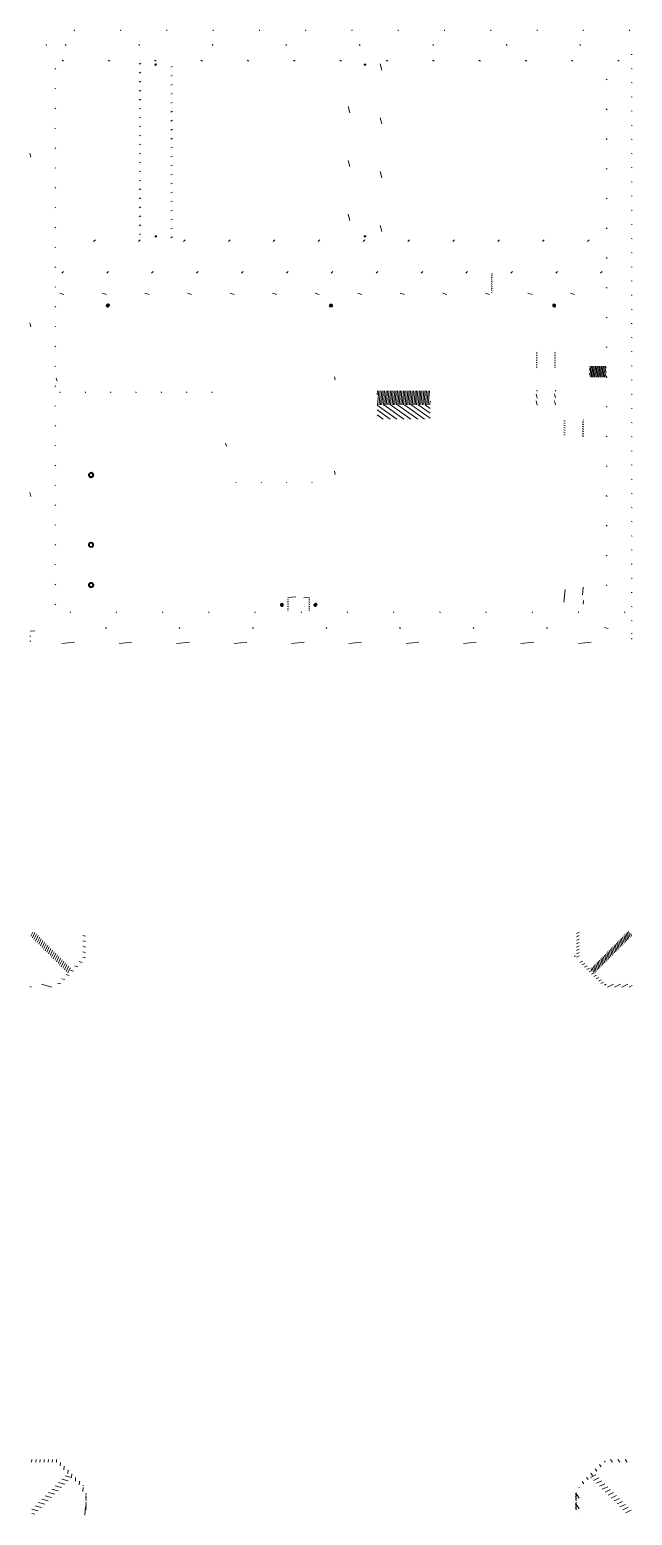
# Model space of a CAD drawing. Header units: inches. Extents: x -4705 to 38647, y 7098 to 31800.
# Drawn here: x -4705.1 to -4597.1, y 21464.7 to 21730.7 of the extents above; entities that cross this region are included whole.
import ezdxf

# ---------------------------------------------------------------- set-up
doc = ezdxf.new("R2010")
doc.units = ezdxf.units.IN
doc.header["$LTSCALE"] = 10
doc.header["$MEASUREMENT"] = 0
doc.layers.get('0').update_dxf_attribs({"lineweight": 0})

msp = doc.modelspace()

# ---------------------------------------------------------------- hatches: boundary and pattern name
at = {"linetype": 'Continuous'}
h = msp.add_hatch(dxfattribs=at)
h.set_pattern_fill('DEFAULT__35', color=2, scale=8.260563, angle=85, style=0, pattern_type=0)
h.set_pattern_definition([(85, (-4782.862, 21603.619), (-8.22913, 0.71996), [])])
edge = h.paths.add_edge_path()
edge.add_line((-4597.573, 21730.523), (-4704.673, 21730.523))
edge.add_arc((-4704.673, 21730.473), 0.05, 90, 180)
edge.add_line((-4704.723, 21730.473), (-4704.723, 21728.223))
edge.add_line((-4704.723, 21728.223), (-4704.923, 21728.223))
edge.add_line((-4704.923, 21730.473), (-4704.923, 21728.223))
edge.add_arc((-4704.673, 21730.473), 0.25, 90, 180)
edge.add_line((-4597.573, 21730.723), (-4704.673, 21730.723))
edge.add_arc((-4597.573, 21730.473), 0.25, 0, 90)
edge.add_line((-4597.323, 21730.473), (-4597.323, 21728.223))
edge.add_line((-4597.523, 21728.223), (-4597.323, 21728.223))
edge.add_line((-4597.523, 21730.473), (-4597.523, 21728.223))
edge.add_arc((-4597.573, 21730.473), 0.05, 0, 90)
h = msp.add_hatch(dxfattribs=at)
h.set_pattern_fill('DEFAULT__2', color=2, scale=7.866531, angle=285, style=0, pattern_type=0)
h.set_pattern_definition([(285, (-4782.862, 21603.619), (7.5985, 2.036), [])])
edge = h.paths.add_edge_path()
edge.add_line((-4704.923, 21727.673), (-4704.923, 21623.773))
edge.add_arc((-4704.823, 21623.773), 0.1, 180, 270)
edge.add_line((-4704.823, 21623.673), (-4700.123, 21623.673))
edge.add_line((-4700.123, 21623.673), (-4700.123, 21623.473))
edge.add_line((-4704.823, 21623.473), (-4700.123, 21623.473))
edge.add_arc((-4704.823, 21623.773), 0.3, 180, 270)
edge.add_line((-4705.123, 21727.673), (-4705.123, 21623.773))
edge.add_arc((-4704.723, 21727.673), 0.4, 90, 180)
edge.add_line((-4704.723, 21728.073), (-4700.123, 21728.073))
edge.add_line((-4700.123, 21727.873), (-4700.123, 21728.073))
edge.add_line((-4704.723, 21727.873), (-4700.123, 21727.873))
edge.add_arc((-4704.723, 21727.673), 0.2, 90, 180)
h = msp.add_hatch(dxfattribs=at)
h.set_pattern_fill('DEFAULT__20', color=2, scale=10.79023, angle=125, style=0, pattern_type=0)
h.set_pattern_definition([(125, (-4782.862, 21603.619), (-8.83884, -6.189), [])])
edge = h.paths.add_edge_path()
edge.add_line((-4700.123, 21623.473), (-4602.123, 21623.473))
edge.add_line((-4700.123, 21623.673), (-4700.123, 21623.473))
edge.add_line((-4700.123, 21623.673), (-4602.123, 21623.673))
edge.add_line((-4602.123, 21623.673), (-4602.123, 21623.473))
edge = h.paths.add_edge_path()
edge.add_line((-4700.123, 21728.073), (-4602.123, 21728.073))
edge.add_line((-4602.123, 21727.873), (-4602.123, 21728.073))
edge.add_line((-4700.123, 21727.873), (-4602.123, 21727.873))
edge.add_line((-4700.123, 21727.873), (-4700.123, 21728.073))
h = msp.add_hatch(dxfattribs=at)
h.set_pattern_fill('DEFAULT__3', color=2, scale=2.449006, angle=165, style=0, pattern_type=0)
h.set_pattern_definition([(165, (-4782.8616, 21603.619), (-0.63385, -2.365558), [])])
edge = h.paths.add_edge_path()
edge.add_line((-4597.323, 21623.773), (-4597.323, 21727.773))
edge.add_arc((-4597.423, 21727.773), 0.1, 0, 90)
edge.add_line((-4597.423, 21727.873), (-4602.123, 21727.873))
edge.add_line((-4602.123, 21727.873), (-4602.123, 21728.073))
edge.add_line((-4597.423, 21728.073), (-4602.123, 21728.073))
edge.add_arc((-4597.423, 21727.773), 0.3, 0, 90)
edge.add_line((-4597.123, 21623.773), (-4597.123, 21727.773))
edge.add_arc((-4597.423, 21623.773), 0.3, 270, 360)
edge.add_line((-4597.423, 21623.473), (-4602.123, 21623.473))
edge.add_line((-4602.123, 21623.673), (-4602.123, 21623.473))
edge.add_line((-4597.423, 21623.673), (-4602.123, 21623.673))
edge.add_arc((-4597.423, 21623.773), 0.1, 270, 360)
h = msp.add_hatch(dxfattribs=at)
h.set_pattern_fill('DEFAULT__4', color=2, scale=4.76005, angle=325, style=0, pattern_type=0)
h.set_pattern_definition([(325, (-4782.8616, 21603.619), (2.73025, 3.8992), [])])
edge = h.paths.add_edge_path()
edge.add_line((-4704.923, 21725.073), (-4597.323, 21725.073))
edge.add_line((-4704.923, 21725.273), (-4704.923, 21725.073))
edge.add_line((-4704.923, 21725.273), (-4597.323, 21725.273))
edge.add_line((-4597.323, 21725.273), (-4597.323, 21725.073))
h = msp.add_hatch(dxfattribs=at)
h.set_pattern_fill('DEFAULT__15', color=2, scale=3.21934, angle=205, style=0, pattern_type=0)
h.set_pattern_definition([(205, (-4782.8616, 21603.619), (1.36055, -2.91771), [])])
edge = h.paths.add_edge_path()
edge.add_line((-4700.623, 21626.473), (-4700.623, 21725.073))
edge.add_line((-4700.423, 21725.073), (-4700.623, 21725.073))
edge.add_line((-4700.423, 21626.473), (-4700.423, 21725.073))
edge.add_line((-4700.423, 21626.473), (-4700.623, 21626.473))
h = msp.add_hatch(dxfattribs=at)
h.set_pattern_fill('DEFAULT__18', color=2, scale=1.456962, angle=205, style=0, pattern_type=0)
h.set_pattern_definition([(205, (-4782.8616, 21603.6189), (0.615739, -1.320456), [])])
edge = h.paths.add_edge_path()
edge.add_line((-4679.523, 21693.123), (-4679.523, 21725.073))
edge.add_line((-4679.823, 21693.123), (-4679.523, 21693.123))
edge.add_line((-4679.823, 21693.123), (-4679.823, 21725.073))
edge.add_line((-4679.823, 21725.073), (-4679.523, 21725.073))
edge = h.paths.add_edge_path()
edge.add_line((-4685.523, 21693.123), (-4685.523, 21725.073))
edge.add_line((-4685.223, 21725.073), (-4685.523, 21725.073))
edge.add_line((-4685.223, 21693.123), (-4685.223, 21725.073))
edge.add_line((-4685.223, 21693.123), (-4685.523, 21693.123))
h = msp.add_hatch(dxfattribs=at)
h.set_pattern_fill('DEFAULT__23', color=2, scale=0.023087, angle=125, style=0, pattern_type=0)
h.set_pattern_definition([(125, (-4782.86161, 21603.618891), (-0.018912066, -0.0132423712), [])])
edge = h.paths.add_edge_path()
edge.add_arc((-4682.523, 21724.473), 0.15, 180, 360)
edge.add_arc((-4682.523, 21724.473), 0.15, 0, 180)
h = msp.add_hatch(dxfattribs=at)
h.set_pattern_fill('DEFAULT__19', color=2, scale=2.493403, angle=285, style=0, pattern_type=0)
h.set_pattern_definition([(285, (-4782.8616, 21603.619), (2.408443, 0.64534), [])])
edge = h.paths.add_edge_path()
edge.add_line((-4648.023, 21725.073), (-4648.023, 21693.123))
edge.add_line((-4647.723, 21725.073), (-4648.023, 21725.073))
edge.add_line((-4647.723, 21725.073), (-4647.723, 21693.123))
edge.add_line((-4647.723, 21693.123), (-4648.023, 21693.123))
edge = h.paths.add_edge_path()
edge.add_line((-4642.023, 21725.073), (-4642.023, 21693.123))
edge.add_line((-4642.323, 21693.123), (-4642.023, 21693.123))
edge.add_line((-4642.323, 21725.073), (-4642.323, 21693.123))
edge.add_line((-4642.323, 21725.073), (-4642.023, 21725.073))
h = msp.add_hatch(dxfattribs=at)
h.set_pattern_fill('DEFAULT__21', color=2, scale=0.023102, angle=85, style=0, pattern_type=0)
h.set_pattern_definition([(85, (-4782.86161, 21603.618891), (-0.0230144796, 0.002013506), [])])
edge = h.paths.add_edge_path()
edge.add_arc((-4645.023, 21724.473), 0.15, 180, 360)
edge.add_arc((-4645.023, 21724.473), 0.15, 0, 180)
h = msp.add_hatch(dxfattribs=at)
h.set_pattern_fill('DEFAULT__16', color=2, scale=4.362959, angle=325, style=0, pattern_type=0)
h.set_pattern_definition([(325, (-4782.8616, 21603.619), (2.50249, 3.57393), [])])
edge = h.paths.add_edge_path()
edge.add_line((-4601.623, 21725.073), (-4601.623, 21626.473))
edge.add_line((-4601.823, 21626.473), (-4601.623, 21626.473))
edge.add_line((-4601.823, 21725.073), (-4601.823, 21626.473))
edge.add_line((-4601.823, 21725.073), (-4601.623, 21725.073))
h = msp.add_hatch(dxfattribs=at)
h.set_pattern_fill('DEFAULT__17', color=2, scale=5.68949, angle=45, style=0, pattern_type=0)
h.set_pattern_definition([(45, (-4782.8616, 21603.619), (-4.02308, 4.02308), [])])
edge = h.paths.add_edge_path()
edge.add_line((-4700.423, 21687.123), (-4601.823, 21687.123))
edge.add_line((-4700.423, 21687.423), (-4700.423, 21687.123))
edge.add_line((-4700.423, 21687.423), (-4601.823, 21687.423))
edge.add_line((-4601.823, 21687.423), (-4601.823, 21687.123))
edge = h.paths.add_edge_path()
edge.add_line((-4700.423, 21693.123), (-4601.823, 21693.123))
edge.add_line((-4601.823, 21692.823), (-4601.823, 21693.123))
edge.add_line((-4700.423, 21692.823), (-4601.823, 21692.823))
edge.add_line((-4700.423, 21692.823), (-4700.423, 21693.123))
h = msp.add_hatch(dxfattribs=at)
h.set_pattern_fill('DEFAULT__24', color=2, scale=0.023097, angle=285, style=0, pattern_type=0)
h.set_pattern_definition([(285, (-4782.86161, 21603.618891), (0.022309664, 0.0059778565), [])])
edge = h.paths.add_edge_path()
edge.add_arc((-4682.523, 21693.723), 0.15, 180, 360)
edge.add_arc((-4682.523, 21693.723), 0.15, 0, 180)
h = msp.add_hatch(dxfattribs=at)
h.set_pattern_fill('DEFAULT__22', color=2, scale=0.023092, angle=245, style=0, pattern_type=0)
h.set_pattern_definition([(245, (-4782.86161, 21603.618891), (0.0209281306, -0.0097589476), [])])
edge = h.paths.add_edge_path()
edge.add_arc((-4645.023, 21693.723), 0.15, 180, 360)
edge.add_arc((-4645.023, 21693.723), 0.15, 0, 180)
h = msp.add_hatch(dxfattribs=at)
h.set_pattern_fill('DEFAULT__10', color=2, scale=0.227159, angle=125, style=0, pattern_type=0)
h.set_pattern_definition([(125, (-4782.8616, 21603.6189), (-0.18607786, -0.13029312), [])])
edge = h.paths.add_edge_path()
edge.add_line((-4622.223, 21687.123), (-4622.223, 21683.623))
edge.add_line((-4622.373, 21683.623), (-4622.223, 21683.623))
edge.add_line((-4622.373, 21687.123), (-4622.373, 21683.623))
edge.add_line((-4622.373, 21687.123), (-4622.223, 21687.123))
h = msp.add_hatch(dxfattribs=at)
h.set_pattern_fill('DEFAULT__33', color=2, scale=4.383052, angle=285, style=0, pattern_type=0)
h.set_pattern_definition([(285, (-4782.8616, 21603.619), (4.2337, 1.13442), [])])
edge = h.paths.add_edge_path()
edge.add_line((-4650.373, 21649.573), (-4670.023, 21649.573))
edge.add_line((-4670.023, 21649.573), (-4670.023, 21649.723))
edge.add_line((-4650.373, 21649.723), (-4670.023, 21649.723))
edge.add_line((-4650.373, 21649.723), (-4650.373, 21649.573))
edge = h.paths.add_edge_path()
edge.add_line((-4700.373, 21665.973), (-4700.373, 21683.123))
edge.add_line((-4700.223, 21683.123), (-4700.373, 21683.123))
edge.add_line((-4700.223, 21665.973), (-4700.223, 21683.123))
edge.add_line((-4700.373, 21665.973), (-4700.223, 21665.973))
edge = h.paths.add_edge_path()
edge.add_line((-4650.373, 21680.123), (-4650.373, 21649.773))
edge.add_line((-4650.523, 21649.773), (-4650.373, 21649.773))
edge.add_line((-4650.523, 21680.123), (-4650.523, 21649.773))
edge.add_line((-4650.523, 21680.123), (-4650.373, 21680.123))
edge = h.paths.add_edge_path()
edge.add_line((-4671.523, 21665.723), (-4700.173, 21665.723))
edge.add_line((-4700.173, 21665.873), (-4700.173, 21665.723))
edge.add_line((-4671.523, 21665.873), (-4700.173, 21665.873))
edge.add_line((-4671.523, 21665.873), (-4671.523, 21665.723))
edge = h.paths.add_edge_path()
edge.add_line((-4670.023, 21649.773), (-4670.023, 21659.973))
edge.add_line((-4669.873, 21659.973), (-4670.023, 21659.973))
edge.add_line((-4669.873, 21649.773), (-4669.873, 21659.973))
edge.add_line((-4669.873, 21649.773), (-4670.023, 21649.773))
h = msp.add_hatch(dxfattribs=at)
h.set_pattern_fill('DEFAULT__1', color=2, scale=1.973921, angle=165, style=0, pattern_type=0)
h.set_pattern_definition([(165, (-4782.8616, 21603.6189), (-0.510888, -1.906662), [])])
edge = h.paths.add_edge_path()
edge.add_line((-4700.323, 21683.523), (-4601.923, 21683.523))
edge.add_line((-4601.923, 21683.523), (-4601.923, 21683.323))
edge.add_line((-4700.323, 21683.323), (-4601.923, 21683.323))
edge.add_line((-4700.323, 21683.523), (-4700.323, 21683.323))
h = msp.add_hatch(dxfattribs=at)
h.set_pattern_fill('DEFAULT__27', color=2, scale=0.046171, angle=125, style=0, pattern_type=0)
h.set_pattern_definition([(125, (-4782.86161, 21603.61889), (-0.037820872, -0.02648246), [])])
edge = h.paths.add_edge_path()
edge.add_arc((-4691.123, 21681.323), 0.3, 180, 360)
edge.add_arc((-4691.123, 21681.323), 0.3, 0, 180)
h = msp.add_hatch(dxfattribs=at)
h.set_pattern_fill('DEFAULT__28', color=2, scale=0.046195, angle=85, style=0, pattern_type=0)
h.set_pattern_definition([(85, (-4782.86161, 21603.61889), (-0.046019276, 0.004026165), [])])
edge = h.paths.add_edge_path()
edge.add_arc((-4651.123, 21681.323), 0.3, 180, 360)
edge.add_arc((-4651.123, 21681.323), 0.3, 0, 180)
h = msp.add_hatch(dxfattribs=at)
h.set_pattern_fill('DEFAULT__29', color=2, scale=0.046155, angle=165, style=0, pattern_type=0)
h.set_pattern_definition([(165, (-4782.86161, 21603.61889), (-0.01194581, -0.044582368), [])])
edge = h.paths.add_edge_path()
edge.add_arc((-4611.123, 21681.323), 0.3, 180, 360)
edge.add_arc((-4611.123, 21681.323), 0.3, 0, 180)
h = msp.add_hatch(dxfattribs=at)
h.set_pattern_fill('DEFAULT__14', color=2, scale=0.292588, angle=165, style=0, pattern_type=0)
h.set_pattern_definition([(165, (-4782.8616, 21603.6189), (-0.07572735, -0.2826183), [])])
edge = h.paths.add_edge_path()
edge.add_line((-4610.873, 21670.173), (-4610.873, 21673.173))
edge.add_line((-4611.073, 21670.173), (-4610.873, 21670.173))
edge.add_line((-4611.073, 21670.173), (-4611.073, 21673.173))
edge.add_line((-4611.073, 21673.173), (-4610.873, 21673.173))
edge = h.paths.add_edge_path()
edge.add_line((-4614.373, 21670.173), (-4614.373, 21673.173))
edge.add_line((-4614.173, 21673.173), (-4614.373, 21673.173))
edge.add_line((-4614.173, 21670.173), (-4614.173, 21673.173))
edge.add_line((-4614.173, 21670.173), (-4614.373, 21670.173))
h = msp.add_hatch(dxfattribs=at)
h.set_pattern_fill('DEFAULT__32', color=2, scale=0.208331, angle=285, style=0, pattern_type=0)
h.set_pattern_definition([(285, (-4782.86161, 21603.6189), (0.20123272, 0.05392015), [])])
edge = h.paths.add_edge_path()
edge.add_line((-4601.823, 21668.473), (-4604.823, 21668.473))
edge.add_line((-4604.823, 21668.473), (-4604.823, 21670.473))
edge.add_line((-4601.823, 21670.473), (-4604.823, 21670.473))
edge.add_line((-4601.823, 21668.473), (-4601.823, 21670.473))
h = msp.add_hatch(dxfattribs=at)
h.set_pattern_fill('DEFAULT__30', color=2, scale=0.258332, angle=85, style=0, pattern_type=0)
h.set_pattern_definition([(85, (-4782.8616, 21603.6189), (-0.25734882, 0.0225151), [])])
edge = h.paths.add_edge_path()
edge.add_line((-4633.373, 21666.073), (-4642.873, 21666.073))
edge.add_line((-4633.373, 21663.533), (-4633.373, 21666.073))
edge.add_line((-4642.873, 21663.533), (-4633.373, 21663.533))
edge.add_line((-4642.873, 21666.073), (-4642.873, 21663.533))
h = msp.add_hatch(dxfattribs=at)
h.set_pattern_fill('DEFAULT__13', color=2, scale=0.319784, angle=285, style=0, pattern_type=0)
h.set_pattern_definition([(285, (-4782.8616, 21603.6189), (0.30888804, 0.0827663), [])])
edge = h.paths.add_edge_path()
edge.add_line((-4610.873, 21663.173), (-4610.873, 21666.173))
edge.add_line((-4611.073, 21663.173), (-4610.873, 21663.173))
edge.add_line((-4611.073, 21663.173), (-4611.073, 21666.173))
edge.add_line((-4611.073, 21666.173), (-4610.873, 21666.173))
edge = h.paths.add_edge_path()
edge.add_line((-4614.373, 21663.173), (-4614.373, 21666.173))
edge.add_line((-4614.173, 21666.173), (-4614.373, 21666.173))
edge.add_line((-4614.173, 21663.173), (-4614.173, 21666.173))
edge.add_line((-4614.173, 21663.173), (-4614.373, 21663.173))
h = msp.add_hatch(dxfattribs=at)
h.set_pattern_fill('DEFAULT__31', color=2, scale=0.710679, angle=325, style=0, pattern_type=0)
h.set_pattern_definition([(325, (-4782.8616, 21603.6189), (0.4076288, 0.5821543), [])])
edge = h.paths.add_edge_path()
edge.add_line((-4633.373, 21663.533), (-4642.873, 21663.533))
edge.add_line((-4633.373, 21660.993), (-4633.373, 21663.533))
edge.add_line((-4642.873, 21660.993), (-4633.373, 21660.993))
edge.add_line((-4642.873, 21663.533), (-4642.873, 21660.993))
h = msp.add_hatch(dxfattribs=at)
h.set_pattern_fill('DEFAULT__12', color=2, scale=0.34346, angle=325, style=0, pattern_type=0)
h.set_pattern_definition([(325, (-4782.8616, 21603.6189), (0.1970003, 0.28134556), [])])
edge = h.paths.add_edge_path()
edge.add_line((-4609.373, 21660.873), (-4609.373, 21657.873))
edge.add_line((-4609.173, 21660.873), (-4609.373, 21660.873))
edge.add_line((-4609.173, 21660.873), (-4609.173, 21657.873))
edge.add_line((-4609.173, 21657.873), (-4609.373, 21657.873))
edge = h.paths.add_edge_path()
edge.add_line((-4605.873, 21660.873), (-4605.873, 21657.873))
edge.add_line((-4606.073, 21657.873), (-4605.873, 21657.873))
edge.add_line((-4606.073, 21660.873), (-4606.073, 21657.873))
edge.add_line((-4606.073, 21660.873), (-4605.873, 21660.873))
h = msp.add_hatch(dxfattribs=at)
h.set_pattern_fill('DEFAULT__8', color=2, scale=0.076926, angle=125, style=0, pattern_type=0)
h.set_pattern_definition([(125, (-4782.86161, 21603.61889), (-0.063014394, -0.044123154), [])])
edge = h.paths.add_edge_path()
edge.add_arc((-4694.123, 21650.973), 0.5, 270, 450)
edge.add_arc((-4694.123, 21650.973), 0.5, 90, 270)
edge.add_arc((-4694.123, 21650.973), 0.26, 270, 450)
edge.add_arc((-4694.123, 21650.973), 0.26, 90, 270)
h = msp.add_hatch(dxfattribs=at)
h.set_pattern_fill('DEFAULT__6', color=2, scale=0.076978, angle=5, style=0, pattern_type=0)
h.set_pattern_definition([(5, (-4782.86161, 21603.61889), (-0.00670908, 0.07668516), [])])
edge = h.paths.add_edge_path()
edge.add_arc((-4694.123, 21638.473), 0.5, 270, 450)
edge.add_arc((-4694.123, 21638.473), 0.5, 90, 270)
edge.add_arc((-4694.123, 21638.473), 0.26, 270, 450)
edge.add_arc((-4694.123, 21638.473), 0.26, 90, 270)
h = msp.add_hatch(dxfattribs=at)
h.set_pattern_fill('DEFAULT__7', color=2, scale=0.076978, angle=85, style=0, pattern_type=0)
h.set_pattern_definition([(85, (-4782.86161, 21603.61889), (-0.07668498, 0.006709066), [])])
edge = h.paths.add_edge_path()
edge.add_arc((-4694.123, 21631.273), 0.5, 270, 450)
edge.add_arc((-4694.123, 21631.273), 0.5, 90, 270)
edge.add_arc((-4694.123, 21631.273), 0.26, 270, 450)
edge.add_arc((-4694.123, 21631.273), 0.26, 90, 270)
h = msp.add_hatch(dxfattribs=at)
h.set_pattern_fill('DEFAULT__34', color=2, scale=0.322705, angle=5, style=0, pattern_type=0)
h.set_pattern_definition([(5, (-4782.8616, 21603.6189), (-0.0281256, 0.3214775), [])])
edge = h.paths.add_edge_path()
edge.add_line((-4655.223, 21628.973), (-4658.623, 21628.973))
edge.add_arc((-4658.623, 21628.873), 0.1, 90, 180)
edge.add_line((-4658.723, 21628.873), (-4658.723, 21626.473))
edge.add_line((-4658.723, 21626.473), (-4658.923, 21626.473))
edge.add_line((-4658.923, 21628.873), (-4658.923, 21626.473))
edge.add_arc((-4658.623, 21628.873), 0.3, 90, 180)
edge.add_line((-4655.223, 21629.173), (-4658.623, 21629.173))
edge.add_arc((-4655.223, 21628.873), 0.3, 0, 90)
edge.add_line((-4654.923, 21628.873), (-4654.923, 21626.473))
edge.add_line((-4655.123, 21626.473), (-4654.923, 21626.473))
edge.add_line((-4655.123, 21628.873), (-4655.123, 21626.473))
edge.add_arc((-4655.223, 21628.873), 0.1, 0, 90)
h = msp.add_hatch(dxfattribs=at)
h.set_pattern_fill('DEFAULT__11', color=2, scale=0.288319, angle=85, style=0, pattern_type=0)
h.set_pattern_definition([(85, (-4782.8616, 21603.6189), (-0.287222, 0.02512867), [])])
edge = h.paths.add_edge_path()
edge.add_line((-4609.373, 21630.873), (-4609.373, 21627.873))
edge.add_line((-4609.173, 21630.873), (-4609.373, 21630.873))
edge.add_line((-4609.173, 21630.873), (-4609.173, 21627.873))
edge.add_line((-4609.173, 21627.873), (-4609.373, 21627.873))
edge = h.paths.add_edge_path()
edge.add_line((-4605.873, 21630.873), (-4605.873, 21627.873))
edge.add_line((-4606.073, 21627.873), (-4605.873, 21627.873))
edge.add_line((-4606.073, 21630.873), (-4606.073, 21627.873))
edge.add_line((-4606.073, 21630.873), (-4605.873, 21630.873))
h = msp.add_hatch(dxfattribs=at)
h.set_pattern_fill('DEFAULT__5', color=2, scale=7.998876, angle=285, style=0, pattern_type=0)
h.set_pattern_definition([(285, (-4782.862, 21603.619), (7.72632, 2.07026), [])])
edge = h.paths.add_edge_path()
edge.add_line((-4597.323, 21626.473), (-4704.923, 21626.473))
edge.add_line((-4597.323, 21626.273), (-4597.323, 21626.473))
edge.add_line((-4597.323, 21626.273), (-4704.923, 21626.273))
edge.add_line((-4704.923, 21626.273), (-4704.923, 21626.473))
h = msp.add_hatch(dxfattribs=at)
h.set_pattern_fill('DEFAULT__25', color=2, scale=0.046154, angle=5, style=0, pattern_type=0)
h.set_pattern_definition([(5, (-4782.86161, 21603.61889), (-0.004022584, 0.04597835), [])])
edge = h.paths.add_edge_path()
edge.add_arc((-4659.923, 21627.723), 0.3, 180, 360)
edge.add_arc((-4659.923, 21627.723), 0.3, 0, 180)
h = msp.add_hatch(dxfattribs=at)
h.set_pattern_fill('DEFAULT__26', color=2, scale=0.046161, angle=325, style=0, pattern_type=0)
h.set_pattern_definition([(325, (-4782.86161, 21603.61889), (0.026476628, 0.037812543), [])])
edge = h.paths.add_edge_path()
edge.add_arc((-4653.923, 21627.723), 0.3, 180, 360)
edge.add_arc((-4653.923, 21627.723), 0.3, 0, 180)
h = msp.add_hatch(dxfattribs=at)
h.set_pattern_fill('DEFAULT__9', color=2, scale=0.896413, angle=5, style=0, pattern_type=0)
h.set_pattern_definition([(5, (-4782.8616, 21603.6189), (-0.0781276, 0.893002), [])])
edge = h.paths.add_edge_path()
edge.add_line((-4704.823, 21621.023), (-4597.423, 21621.023))
edge.add_arc((-4597.423, 21621.123), 0.1, 270, 360)
edge.add_line((-4597.323, 21621.123), (-4597.323, 21622.823))
edge.add_arc((-4597.423, 21622.823), 0.1, 0, 90)
edge.add_line((-4597.423, 21622.923), (-4598.023, 21622.923))
edge.add_line((-4598.023, 21622.923), (-4598.023, 21623.123))
edge.add_line((-4597.423, 21623.123), (-4598.023, 21623.123))
edge.add_arc((-4597.423, 21622.823), 0.3, 0, 90)
edge.add_line((-4597.123, 21621.123), (-4597.123, 21622.823))
edge.add_arc((-4597.423, 21621.123), 0.3, 270, 360)
edge.add_line((-4704.823, 21620.823), (-4597.423, 21620.823))
edge.add_arc((-4704.823, 21621.123), 0.3, 180, 270)
edge.add_line((-4705.123, 21621.123), (-4705.123, 21622.823))
edge.add_arc((-4704.823, 21622.823), 0.3, 90, 180)
edge.add_line((-4704.823, 21623.123), (-4704.223, 21623.123))
edge.add_line((-4704.223, 21622.923), (-4704.223, 21623.123))
edge.add_line((-4704.823, 21622.923), (-4704.223, 21622.923))
edge.add_arc((-4704.823, 21622.823), 0.1, 90, 180)
edge.add_line((-4704.923, 21621.123), (-4704.923, 21622.823))
edge.add_arc((-4704.823, 21621.123), 0.1, 180, 270)
h = msp.add_hatch(dxfattribs=at)
h.set_pattern_fill('DEFAULT__37', color=2, scale=0.942111, angle=165, style=0, pattern_type=0)
h.set_pattern_definition([(165, (-4782.8616, 21603.6189), (-0.243836, -0.91001), [])])
edge = h.paths.add_edge_path()
edge.add_line((-4705.123, 21559.288), (-4700.123, 21559.288))
edge.add_line((-4705.123, 21559.788), (-4705.123, 21559.288))
edge.add_line((-4705.123, 21559.788), (-4700.123, 21559.788))
edge.add_line((-4700.123, 21559.788), (-4700.123, 21559.288))
edge = h.paths.add_edge_path()
edge.add_line((-4695.123, 21564.288), (-4695.123, 21569.288))
edge.add_line((-4695.623, 21564.288), (-4695.123, 21564.288))
edge.add_line((-4695.623, 21564.288), (-4695.623, 21569.288))
edge.add_line((-4695.623, 21569.288), (-4695.123, 21569.288))
edge = h.paths.add_edge_path()
edge.add_line((-4699.769, 21559.641), (-4695.477, 21563.934))
edge.add_line((-4700.123, 21559.995), (-4699.769, 21559.641))
edge.add_line((-4700.123, 21559.995), (-4695.83, 21564.288))
edge.add_line((-4695.83, 21564.288), (-4695.477, 21563.934))
h = msp.add_hatch(dxfattribs=at)
h.set_pattern_fill('DEFAULT__41', color=2, scale=0.381803, angle=245, style=0, pattern_type=0)
h.set_pattern_definition([(245, (-4782.8616, 21603.6189), (0.3460313, -0.161357), [])])
edge = h.paths.add_edge_path()
edge.add_line((-4705.123, 21568.581), (-4698.335, 21561.792))
edge.add_line((-4704.416, 21569.288), (-4705.123, 21568.581))
edge.add_line((-4704.416, 21569.288), (-4697.628, 21562.499))
edge.add_line((-4697.628, 21562.499), (-4698.335, 21561.792))
h = msp.add_hatch(dxfattribs=at)
h.set_pattern_fill('DEFAULT__46', color=2, scale=6.742319, angle=5, style=0, pattern_type=0)
h.set_pattern_definition([(5, (-4782.8616, 21603.619), (-0.58763, 6.71666), [])])
edge = h.paths.add_edge_path()
edge.add_line((-4607.323, 21568.988), (-4607.323, 21564.588))
edge.add_line((-4607.573, 21564.588), (-4607.323, 21564.588))
edge.add_line((-4607.573, 21568.988), (-4607.573, 21564.588))
edge.add_line((-4607.573, 21568.988), (-4607.323, 21568.988))
edge = h.paths.add_edge_path()
edge.add_line((-4694.923, 21568.988), (-4694.923, 21564.588))
edge.add_line((-4694.673, 21568.988), (-4694.923, 21568.988))
edge.add_line((-4694.673, 21568.988), (-4694.673, 21564.588))
edge.add_line((-4694.673, 21564.588), (-4694.923, 21564.588))
h = msp.add_hatch(dxfattribs=at)
h.set_pattern_fill('DEFAULT__36', color=2, scale=0.550869, angle=205, style=0, pattern_type=0)
h.set_pattern_definition([(205, (-4782.8616, 21603.6189), (0.2328073, -0.4992568), [])])
edge = h.paths.add_edge_path()
edge.add_line((-4607.123, 21569.288), (-4607.123, 21564.288))
edge.add_line((-4606.623, 21569.288), (-4607.123, 21569.288))
edge.add_line((-4606.623, 21569.288), (-4606.623, 21564.288))
edge.add_line((-4606.623, 21564.288), (-4607.123, 21564.288))
edge = h.paths.add_edge_path()
edge.add_line((-4602.123, 21559.288), (-4597.123, 21559.288))
edge.add_line((-4602.123, 21559.788), (-4602.123, 21559.288))
edge.add_line((-4602.123, 21559.788), (-4597.123, 21559.788))
edge.add_line((-4597.123, 21559.788), (-4597.123, 21559.288))
edge = h.paths.add_edge_path()
edge.add_line((-4606.769, 21563.934), (-4602.477, 21559.641))
edge.add_line((-4606.416, 21564.288), (-4606.769, 21563.934))
edge.add_line((-4606.416, 21564.288), (-4602.123, 21559.995))
edge.add_line((-4602.123, 21559.995), (-4602.477, 21559.641))
h = msp.add_hatch(dxfattribs=at)
h.set_pattern_fill('DEFAULT__40', color=2, scale=0.26543, angle=285, style=0, pattern_type=0)
h.set_pattern_definition([(285, (-4782.8616, 21603.6189), (0.2563856, 0.0686983), [])])
edge = h.paths.add_edge_path()
edge.add_line((-4597.83, 21569.288), (-4604.618, 21562.499))
edge.add_line((-4597.123, 21568.581), (-4597.83, 21569.288))
edge.add_line((-4597.123, 21568.581), (-4603.911, 21561.792))
edge.add_line((-4603.911, 21561.792), (-4604.618, 21562.499))
h = msp.add_hatch(dxfattribs=at)
h.set_pattern_fill('DEFAULT__39', color=2, scale=0.736134, angle=85, style=0, pattern_type=0)
h.set_pattern_definition([(85, (-4782.8616, 21603.6189), (-0.733333, 0.0641583), [])])
edge = h.paths.add_edge_path()
edge.add_line((-4695.123, 21464.688), (-4695.123, 21469.688))
edge.add_line((-4695.623, 21464.688), (-4695.123, 21464.688))
edge.add_line((-4695.623, 21464.688), (-4695.623, 21469.688))
edge.add_line((-4695.623, 21469.688), (-4695.123, 21469.688))
edge = h.paths.add_edge_path()
edge.add_line((-4700.123, 21474.688), (-4705.123, 21474.688))
edge.add_line((-4700.123, 21474.188), (-4700.123, 21474.688))
edge.add_line((-4700.123, 21474.188), (-4705.123, 21474.188))
edge.add_line((-4705.123, 21474.188), (-4705.123, 21474.688))
edge = h.paths.add_edge_path()
edge.add_line((-4695.477, 21470.041), (-4699.769, 21474.334))
edge.add_line((-4695.83, 21469.688), (-4695.477, 21470.041))
edge.add_line((-4695.83, 21469.688), (-4700.123, 21473.981))
edge.add_line((-4700.123, 21473.981), (-4699.769, 21474.334))
h = msp.add_hatch(dxfattribs=at)
h.set_pattern_fill('DEFAULT__38', color=2, scale=1.07133, angle=125, style=0, pattern_type=0)
h.set_pattern_definition([(125, (-4782.8616, 21603.6189), (-0.877582, -0.6144894), [])])
edge = h.paths.add_edge_path()
edge.add_line((-4597.123, 21474.688), (-4602.123, 21474.688))
edge.add_line((-4597.123, 21474.188), (-4597.123, 21474.688))
edge.add_line((-4597.123, 21474.188), (-4602.123, 21474.188))
edge.add_line((-4602.123, 21474.188), (-4602.123, 21474.688))
edge = h.paths.add_edge_path()
edge.add_line((-4607.123, 21469.688), (-4607.123, 21464.688))
edge.add_line((-4606.623, 21469.688), (-4607.123, 21469.688))
edge.add_line((-4606.623, 21469.688), (-4606.623, 21464.688))
edge.add_line((-4606.623, 21464.688), (-4607.123, 21464.688))
edge = h.paths.add_edge_path()
edge.add_line((-4602.477, 21474.334), (-4606.769, 21470.041))
edge.add_line((-4602.123, 21473.981), (-4602.477, 21474.334))
edge.add_line((-4602.123, 21473.981), (-4606.416, 21469.688))
edge.add_line((-4606.416, 21469.688), (-4606.769, 21470.041))
h = msp.add_hatch(dxfattribs=at)
h.set_pattern_fill('DEFAULT__43', color=2, scale=0.733208, angle=165, style=0, pattern_type=0)
h.set_pattern_definition([(165, (-4782.8616, 21603.6189), (-0.1897683, -0.7082248), [])])
edge = h.paths.add_edge_path()
edge.add_line((-4704.416, 21464.688), (-4697.628, 21471.476))
edge.add_line((-4705.123, 21465.395), (-4704.416, 21464.688))
edge.add_line((-4705.123, 21465.395), (-4698.335, 21472.183))
edge.add_line((-4698.335, 21472.183), (-4697.628, 21471.476))
h = msp.add_hatch(dxfattribs=at)
h.set_pattern_fill('DEFAULT__42', color=2, scale=0.701783, angle=205, style=0, pattern_type=0)
h.set_pattern_definition([(205, (-4782.8616, 21603.6189), (0.2965861, -0.636031), [])])
edge = h.paths.add_edge_path()
edge.add_line((-4597.123, 21465.395), (-4603.911, 21472.183))
edge.add_line((-4597.83, 21464.688), (-4597.123, 21465.395))
edge.add_line((-4597.83, 21464.688), (-4604.618, 21471.476))
edge.add_line((-4604.618, 21471.476), (-4603.911, 21472.183))
h = msp.add_hatch(dxfattribs=at)
h.set_pattern_fill('DEFAULT__44', color=2, scale=0.231232, angle=5, style=0, pattern_type=0)
h.set_pattern_definition([(5, (-4782.8616, 21603.6189), (-0.0201532, 0.23035203), [])])
edge = h.paths.add_edge_path()
edge.add_line((-4694.923, 21468.688), (-4694.923, 21467.355))
edge.add_line((-4695.123, 21467.355), (-4694.923, 21467.355))
edge.add_line((-4695.123, 21468.688), (-4695.123, 21467.355))
edge.add_line((-4695.123, 21468.688), (-4694.923, 21468.688))
edge = h.paths.add_edge_path()
edge.add_line((-4694.923, 21467.021), (-4694.923, 21465.688))
edge.add_line((-4695.123, 21465.688), (-4694.923, 21465.688))
edge.add_line((-4695.123, 21467.021), (-4695.123, 21465.688))
edge.add_line((-4695.123, 21467.021), (-4694.923, 21467.021))
h = msp.add_hatch(dxfattribs=at)
h.set_pattern_fill('DEFAULT__45', color=2, scale=0.174057, angle=45, style=0, pattern_type=0)
h.set_pattern_definition([(45, (-4782.86161, 21603.6189), (-0.12307692, 0.12307692), [])])
edge = h.paths.add_edge_path()
edge.add_line((-4607.323, 21465.688), (-4607.323, 21467.021))
edge.add_line((-4607.123, 21467.021), (-4607.323, 21467.021))
edge.add_line((-4607.123, 21465.688), (-4607.123, 21467.021))
edge.add_line((-4607.123, 21465.688), (-4607.323, 21465.688))
edge = h.paths.add_edge_path()
edge.add_line((-4607.323, 21467.355), (-4607.323, 21468.688))
edge.add_line((-4607.123, 21468.688), (-4607.323, 21468.688))
edge.add_line((-4607.123, 21467.355), (-4607.123, 21468.688))
edge.add_line((-4607.123, 21467.355), (-4607.323, 21467.355))

doc.saveas('drawing.dxf')
